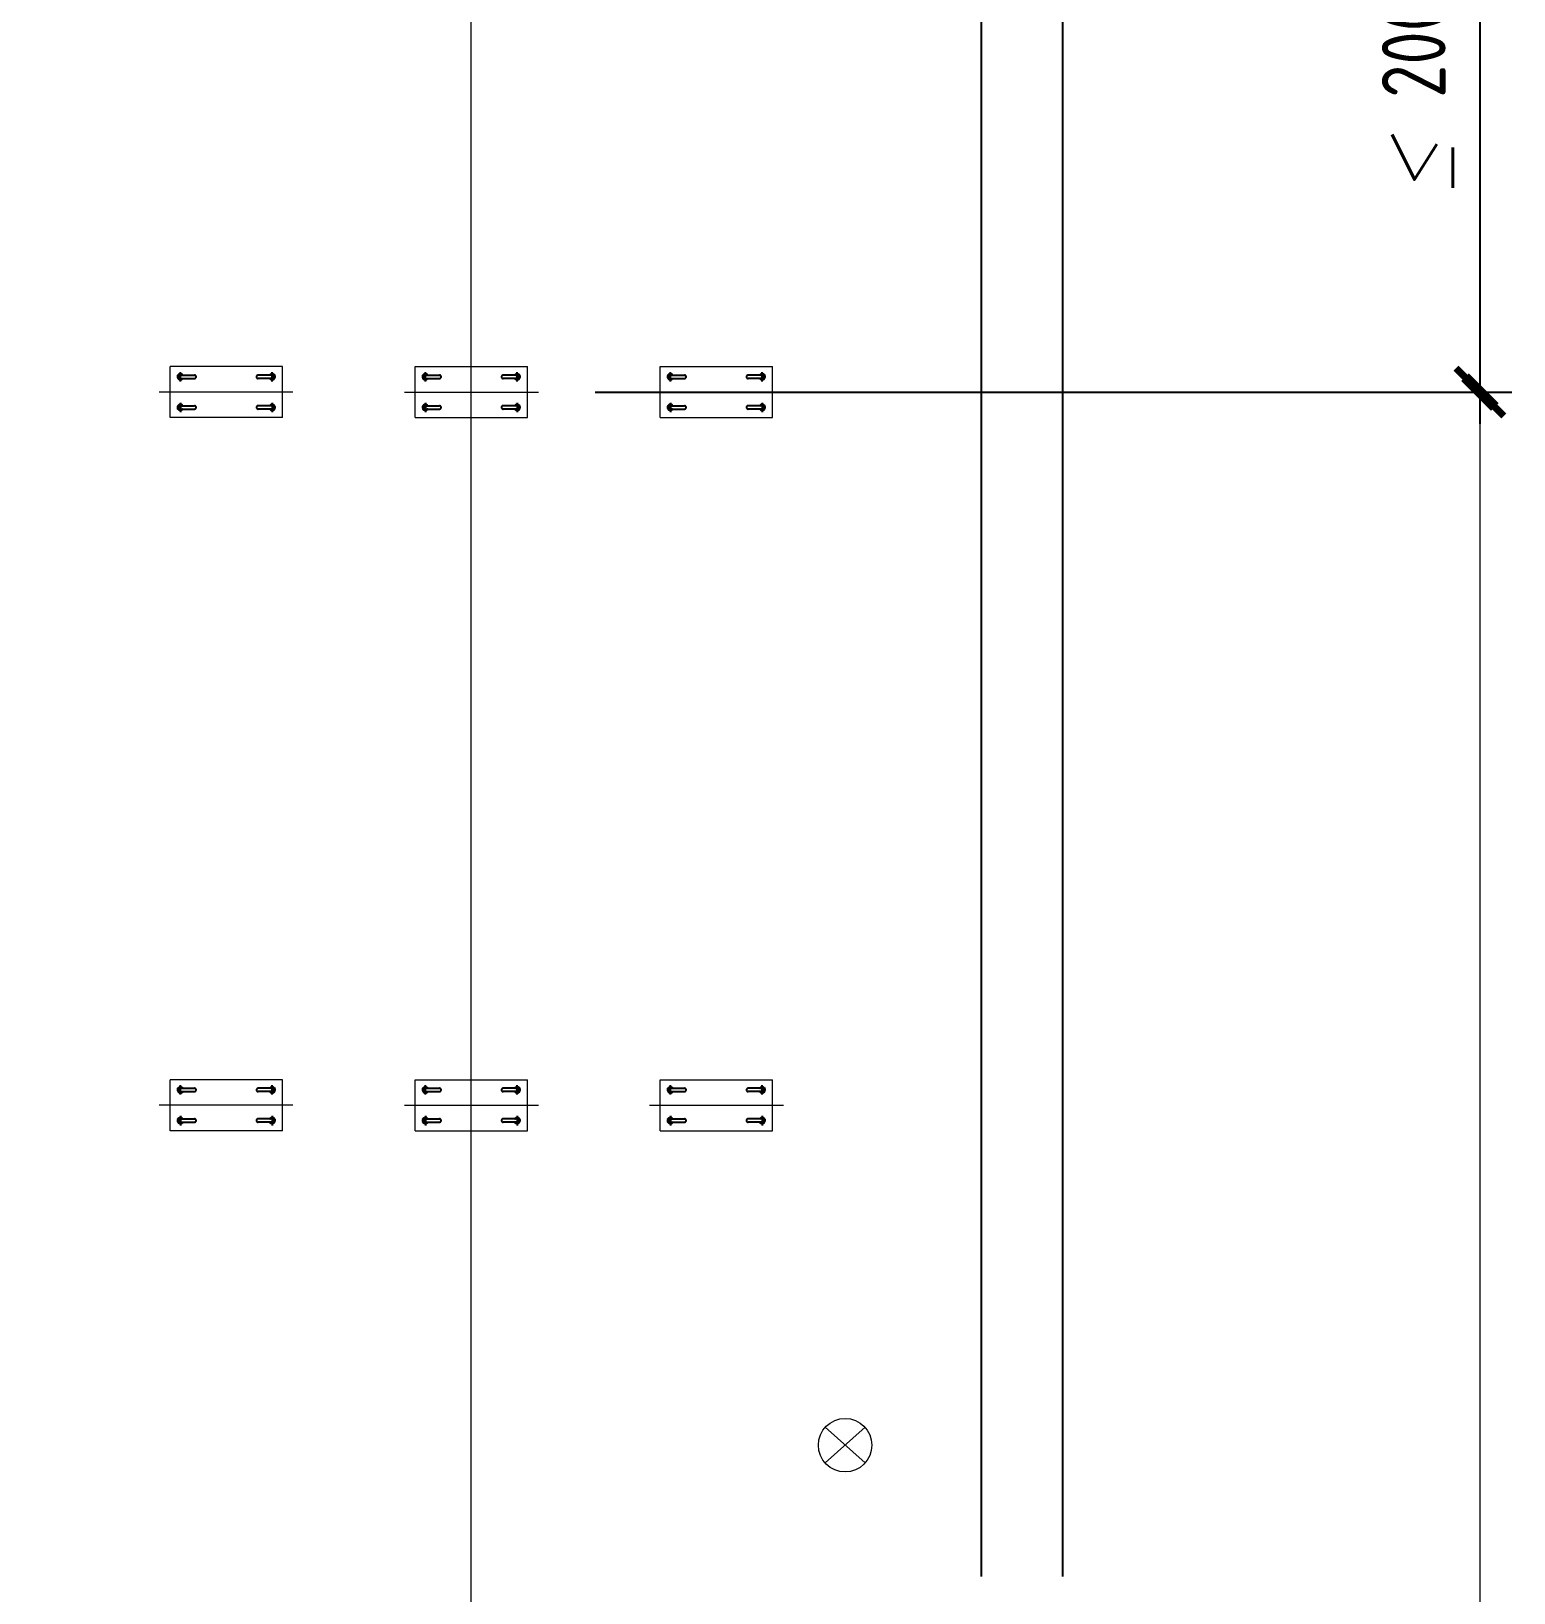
# Model space of a CAD drawing. Extents: x 185540 to 253404, y 138157 to 180211.
# Drawn here: x 199926 to 203416, y 148234 to 151909 of the extents above; entities that cross this region are included whole.
import ezdxf

# ---------------------------------------------------------------- set-up
doc = ezdxf.new("R2010")
doc.units = 0
doc.header["$LTSCALE"] = 1000
doc.header["$MEASUREMENT"] = 0
doc.linetypes.add('ACAD_ISO02W100', pattern=[15, 12, -3])
doc.layers.get('0').update_dxf_attribs({"linetype": 'CONTINUOUS'})
doc.layers.get('DEFPOINTS').update_dxf_attribs({"linetype": 'CONTINUOUS'})
doc.layers.add('2', color=6, linetype='ACAD_ISO02W100')
doc.layers.add('WALL', color=1, linetype='CONTINUOUS')
doc.layers.add('AXIS', color=3, linetype='CONTINUOUS', lineweight=9)
doc.styles.add('DIM_FONT', font='tssdeng.shx', dxfattribs={"width": 0.8, "bigfont": 'tssdchn.shx'})
doc.styles.add('ROMANS', font='romans', dxfattribs={"oblique": 12})
doc.dimstyles.new('DIMN-200', dxfattribs={"dimtxt": 300, "dimasz": 1, "dimexe": 250, "dimexo": 0, "dimgap": 150, "dimtad": 1, "dimdec": 0, "dimdsep": 46, "dimtxsty": 'DIM_FONT', "dimblk": '_DIMX', "dimcen": 2.5, "dimclrd": 256, "dimclre": 256, "dimclrt": 4, "dimadec": 0, "dimazin": 0, "dimtfac": 1, "dimtdec": 0, "dimtix": 1, "dimtmove": 2, "dimatfit": 3, "dimldrblk": '_DIMX', "dimfxl": 0, "dimtolj": 1, "dimtzin": 0, "dimarcsym": 0})

# ---------------------------------------------------------------- blocks, each defined once
blk = doc.blocks.new('_DIMX')
blk.add_line((-150, 0), (150, 0))
at = {"const_width": 50}
blk.add_lwpolyline([(-70, -70), (70, 70)], dxfattribs=at)
blk = doc.blocks.new('*D242')
at = {"linetype": 'ByBlock'}
for p, q in [((220349, 160692.7), (218772, 160692.7)), ((218847, 158293.2), (218847, 160692.2)), ((219004.1, 158292.7), (218772, 158292.7))]:
    blk.add_line(p, q, dxfattribs=at)
at = {"layer": 'DEFPOINTS', "color": 0, "linetype": 'ByBlock'}
for p in [(218847, 160692.7), (220349, 160692.7), (219004.1, 158292.7)]:
    blk.add_point(p, dxfattribs=at)
at = {"linetype": 'ByBlock', "xscale": 0.5, "yscale": 0.5, "zscale": 0.5}
for p, rotation in [((218847, 160692.7), 90), ((218847, 158292.7), 270)]:
    blk.add_blockref('_DIMX', p, dxfattribs=dict(at, rotation=rotation))
at = {"color": 4, "linetype": 'ByBlock', "insert": (218697, 159492.7), "char_height": 150, "attachment_point": 5, "rotation": 90, "style": 'DIM_FONT'}
blk.add_mtext('\\A1;2400', dxfattribs=at)
blk = doc.blocks.new('*D248')
at = {"linetype": 'ByBlock'}
for p, q in [((220349, 158257.7), (220349, 157639.4)), ((219559, 158207.7), (219559, 157639.4)), ((219559.5, 157714.4), (220348.5, 157714.4))]:
    blk.add_line(p, q, dxfattribs=at)
at = {"layer": 'DEFPOINTS', "color": 0, "linetype": 'ByBlock'}
for p in [(220349, 158257.7), (219559, 158207.7), (220349, 157714.4)]:
    blk.add_point(p, dxfattribs=at)
at = {"linetype": 'ByBlock', "xscale": 0.5, "yscale": 0.5, "zscale": 0.5, "rotation": 180}
blk.add_blockref('_DIMX', (219559, 157714.4), dxfattribs=at)
at = {"linetype": 'ByBlock', "xscale": 0.5, "yscale": 0.5, "zscale": 0.5}
blk.add_blockref('_DIMX', (220349, 157714.4), dxfattribs=at)
at = {"color": 4, "linetype": 'ByBlock', "insert": (219954, 157864.4), "char_height": 150, "attachment_point": 5, "style": 'DIM_FONT'}
blk.add_mtext('\\A1;790', dxfattribs=at)
blk = doc.blocks.new('*D239')
at = {"linetype": 'ByBlock'}
for p, q in [((219669.4, 160992.7), (218354.5, 160992.7)), ((218429.5, 158293.2), (218429.5, 160992.2)), ((218790.7, 158292.7), (218354.5, 158292.7))]:
    blk.add_line(p, q, dxfattribs=at)
at = {"layer": 'DEFPOINTS', "color": 0, "linetype": 'ByBlock'}
for p in [(218429.5, 160992.7), (219669.4, 160992.7), (218790.7, 158292.7)]:
    blk.add_point(p, dxfattribs=at)
at = {"linetype": 'ByBlock', "xscale": 0.5, "yscale": 0.5, "zscale": 0.5}
for p, rotation in [((218429.5, 160992.7), 90), ((218429.5, 158292.7), 270)]:
    blk.add_blockref('_DIMX', p, dxfattribs=dict(at, rotation=rotation))
at = {"color": 4, "linetype": 'ByBlock', "insert": (218279.5, 159642.7), "char_height": 150, "attachment_point": 5, "rotation": 90, "style": 'DIM_FONT'}
blk.add_mtext('\\A1;2700', dxfattribs=at)
blk = doc.blocks.new('*D255')
at = {"linetype": 'ByBlock'}
for p, q in [((222949, 160192.7), (224368.8, 160192.7)), ((224293.8, 160193.2), (224293.8, 160193.7)), ((224293.8, 159992.7), (224293.8, 160192.7)), ((222949, 159992.7), (224368.8, 159992.7)), ((224293.8, 159992.2), (224293.8, 159991.7))]:
    blk.add_line(p, q, dxfattribs=at)
at = {"layer": 'DEFPOINTS', "color": 0, "linetype": 'ByBlock'}
for p in [(222949, 160192.7), (224293.8, 160192.7), (222949, 159992.7)]:
    blk.add_point(p, dxfattribs=at)
at = {"linetype": 'ByBlock', "xscale": 0.5, "yscale": 0.5, "zscale": 0.5}
for p, rotation in [((224293.8, 160192.7), 270), ((224293.8, 159992.7), 90)]:
    blk.add_blockref('_DIMX', p, dxfattribs=dict(at, rotation=rotation))
at = {"color": 4, "linetype": 'ByBlock', "insert": (224143.8, 160092.7), "char_height": 150, "attachment_point": 5, "rotation": 90, "style": 'DIM_FONT'}
blk.add_mtext('\\A1;200', dxfattribs=at)
blk = doc.blocks.new('*D249')
at = {"linetype": 'ByBlock'}
for p, q in [((223659, 158257.7), (223659, 157639.4)), ((222749, 158229.6), (222749, 157639.4)), ((222749.5, 157714.4), (223658.5, 157714.4))]:
    blk.add_line(p, q, dxfattribs=at)
at = {"layer": 'DEFPOINTS', "color": 0, "linetype": 'ByBlock'}
for p in [(223659, 158257.7), (222749, 158229.6), (223659, 157714.4)]:
    blk.add_point(p, dxfattribs=at)
at = {"linetype": 'ByBlock', "xscale": 0.5, "yscale": 0.5, "zscale": 0.5, "rotation": 180}
blk.add_blockref('_DIMX', (222749, 157714.4), dxfattribs=at)
at = {"linetype": 'ByBlock', "xscale": 0.5, "yscale": 0.5, "zscale": 0.5}
blk.add_blockref('_DIMX', (223659, 157714.4), dxfattribs=at)
at = {"color": 4, "linetype": 'ByBlock', "insert": (223204, 157864.4), "char_height": 150, "attachment_point": 5, "style": 'DIM_FONT'}
blk.add_mtext('\\A1;910', dxfattribs=at)
blk = doc.blocks.new('*D240')
at = {"linetype": 'ByBlock'}
for p, q in [((222949, 159992.7), (224368.8, 159992.7)), ((224293.8, 159992.2), (224293.8, 158293.2)), ((224206.3, 158292.7), (224368.8, 158292.7))]:
    blk.add_line(p, q, dxfattribs=at)
at = {"layer": 'DEFPOINTS', "color": 0, "linetype": 'ByBlock'}
for p in [(222949, 159992.7), (224206.3, 158292.7), (224293.8, 158292.7)]:
    blk.add_point(p, dxfattribs=at)
at = {"linetype": 'ByBlock', "xscale": 0.5, "yscale": 0.5, "zscale": 0.5}
for p, rotation in [((224293.8, 159992.7), 90), ((224293.8, 158292.7), 270)]:
    blk.add_blockref('_DIMX', p, dxfattribs=dict(at, rotation=rotation))
at = {"color": 4, "linetype": 'ByBlock', "insert": (224143.8, 159142.7), "char_height": 150, "attachment_point": 5, "rotation": 90, "style": 'DIM_FONT'}
blk.add_mtext('\\A1;1700', dxfattribs=at)
blk = doc.blocks.new('*D241')
at = {"linetype": 'ByBlock'}
for p, q in [((222949, 159492.7), (223374.9, 159492.7)), ((223299.9, 159492.2), (223299.9, 158293.2)), ((223050.2, 158292.7), (223374.9, 158292.7))]:
    blk.add_line(p, q, dxfattribs=at)
at = {"layer": 'DEFPOINTS', "color": 0, "linetype": 'ByBlock'}
for p in [(222949, 159492.7), (223050.2, 158292.7), (223299.9, 158292.7)]:
    blk.add_point(p, dxfattribs=at)
at = {"linetype": 'ByBlock', "xscale": 0.5, "yscale": 0.5, "zscale": 0.5}
for p, rotation in [((223299.9, 159492.7), 90), ((223299.9, 158292.7), 270)]:
    blk.add_blockref('_DIMX', p, dxfattribs=dict(at, rotation=rotation))
at = {"color": 4, "linetype": 'ByBlock', "insert": (223149.9, 158892.7), "char_height": 150, "attachment_point": 5, "rotation": 90, "style": 'DIM_FONT'}
blk.add_mtext('\\A1;1200', dxfattribs=at)
blk = doc.blocks.new('*D243')
at = {"linetype": 'ByBlock'}
for p, q in [((222849, 159492.7), (222849, 159239.5)), ((222949, 159492.7), (222949, 159239.5)), ((222848.5, 159314.5), (222848, 159314.5)), ((222949, 159314.5), (222849, 159314.5)), ((222949.5, 159314.5), (222950, 159314.5))]:
    blk.add_line(p, q, dxfattribs=at)
at = {"layer": 'DEFPOINTS', "color": 0, "linetype": 'ByBlock'}
for p in [(222849, 159492.7), (222949, 159492.7), (222849, 159314.5)]:
    blk.add_point(p, dxfattribs=at)
at = {"linetype": 'ByBlock', "xscale": 0.5, "yscale": 0.5, "zscale": 0.5}
blk.add_blockref('_DIMX', (222849, 159314.5), dxfattribs=at)
at = {"linetype": 'ByBlock', "xscale": 0.5, "yscale": 0.5, "zscale": 0.5, "rotation": 180}
blk.add_blockref('_DIMX', (222949, 159314.5), dxfattribs=at)
at = {"color": 4, "linetype": 'ByBlock', "insert": (222899, 159464.5), "char_height": 150, "attachment_point": 5, "style": 'DIM_FONT'}
blk.add_mtext('\\A1;100', dxfattribs=at)
blk = doc.blocks.new('*D247')
at = {"linetype": 'ByBlock'}
for p, q in [((220349, 158257.7), (220349, 157639.4)), ((222749, 158257.7), (222749, 157639.4)), ((220349.5, 157714.4), (222748.5, 157714.4))]:
    blk.add_line(p, q, dxfattribs=at)
at = {"layer": 'DEFPOINTS', "color": 0, "linetype": 'ByBlock'}
for p in [(220349, 158257.7), (222749, 158257.7), (222749, 157714.4)]:
    blk.add_point(p, dxfattribs=at)
at = {"linetype": 'ByBlock', "xscale": 0.5, "yscale": 0.5, "zscale": 0.5, "rotation": 180}
blk.add_blockref('_DIMX', (220349, 157714.4), dxfattribs=at)
at = {"linetype": 'ByBlock', "xscale": 0.5, "yscale": 0.5, "zscale": 0.5}
blk.add_blockref('_DIMX', (222749, 157714.4), dxfattribs=at)
at = {"color": 4, "linetype": 'ByBlock', "insert": (221549, 157864.4), "char_height": 150, "attachment_point": 5, "style": 'DIM_FONT'}
blk.add_mtext('\\A1;2400', dxfattribs=at)
blk = doc.blocks.new('*D244')
at = {"linetype": 'ByBlock'}
for p, q in [((222899, 159492.7), (222899, 158984.7)), ((221549, 159433.2), (221549, 158984.7)), ((222898.5, 159059.7), (221549.5, 159059.7))]:
    blk.add_line(p, q, dxfattribs=at)
at = {"layer": 'DEFPOINTS', "color": 0, "linetype": 'ByBlock'}
for p in [(222899, 159492.7), (221549, 159433.2), (221549, 159059.7)]:
    blk.add_point(p, dxfattribs=at)
at = {"linetype": 'ByBlock', "xscale": 0.5, "yscale": 0.5, "zscale": 0.5, "rotation": 180}
blk.add_blockref('_DIMX', (221549, 159059.7), dxfattribs=at)
at = {"linetype": 'ByBlock', "xscale": 0.5, "yscale": 0.5, "zscale": 0.5}
blk.add_blockref('_DIMX', (222899, 159059.7), dxfattribs=at)
at = {"color": 4, "linetype": 'ByBlock', "insert": (222224, 159209.7), "char_height": 150, "attachment_point": 5, "style": 'DIM_FONT'}
blk.add_mtext('\\A1;1350', dxfattribs=at)
blk = doc.blocks.new('*D256')
at = {"linetype": 'ByBlock'}
for p, q in [((237168.1, 130063.6), (237594, 130063.6)), ((237519, 130064.1), (237519, 130064.6)), ((237519, 130063.6), (237519, 129713.6)), ((237269.3, 129713.6), (237594, 129713.6)), ((237519, 129713.1), (237519, 129712.6))]:
    blk.add_line(p, q, dxfattribs=at)
at = {"layer": 'DEFPOINTS', "color": 0, "linetype": 'ByBlock'}
for p in [(237168.1, 130063.6), (237269.3, 129713.6), (237519, 129713.6)]:
    blk.add_point(p, dxfattribs=at)
at = {"linetype": 'ByBlock', "xscale": 0.5, "yscale": 0.5, "zscale": 0.5}
for p, rotation in [((237519, 130063.6), 270), ((237519, 129713.6), 90)]:
    blk.add_blockref('_DIMX', p, dxfattribs=dict(at, rotation=rotation))
at = {"color": 4, "linetype": 'ByBlock', "insert": (237369, 129888.6), "char_height": 150, "attachment_point": 5, "rotation": 90, "style": 'DIM_FONT'}
blk.add_mtext('\\A1;350', dxfattribs=at)
blk = doc.blocks.new('*D306')
at = {"linetype": 'ByBlock'}
for p, q in [((230811.8, 127274.1), (232969.5, 127274.1)), ((232894.5, 127273.6), (232894.5, 126044.9)), ((230811.8, 126044.4), (232969.5, 126044.4))]:
    blk.add_line(p, q, dxfattribs=at)
at = {"layer": 'DEFPOINTS', "color": 0, "linetype": 'ByBlock'}
for p in [(230811.8, 127274.1), (230811.8, 126044.4), (232894.5, 126044.4)]:
    blk.add_point(p, dxfattribs=at)
at = {"linetype": 'ByBlock', "xscale": 0.5, "yscale": 0.5, "zscale": 0.5}
for p, rotation in [((232894.5, 127274.1), 90), ((232894.5, 126044.4), 270)]:
    blk.add_blockref('_DIMX', p, dxfattribs=dict(at, rotation=rotation))
at = {"color": 4, "linetype": 'ByBlock', "insert": (232738.7, 126893.6), "char_height": 150, "attachment_point": 5, "rotation": 90, "style": 'DIM_FONT'}
blk.add_mtext('\\A1;2000', dxfattribs=at)
blk = doc.blocks.new('_ArchTick')
at = {"color": 0, "linetype": 'ByBlock', "const_width": 0.15}
blk.add_lwpolyline([(-0.5, -0.5), (0.5, 0.5)], dxfattribs=at)

msp = doc.modelspace()

# ---------------------------------------------------------------- hatches: boundary and pattern name
at = {"layer": '2'}
h = msp.add_hatch(dxfattribs=at)
h.set_pattern_fill('ANSI37', color=256, scale=1.6, style=0)
h.set_pattern_definition([(45, (198392.52604, 157837.86442), (-0.141421356, 0.141421356), []), (135, (198392.52604, 157837.86442), (-0.141421356, -0.141421356), [])])
h.paths.add_polyline_path([(200276.8, 151102.5), (200276.8, 151099.4), (200282.6, 151099.4, 0.250628)])
h.paths.add_polyline_path([(200269.9, 151095.6), (200273, 151095.6, -0.414214), (200276.8, 151099.4), (200276.8, 151102.5, 0.414214)])
h.paths.add_polyline_path([(200273, 151095.6), (200269.9, 151095.6, 0.414214), (200276.8, 151088.7), (200276.8, 151091.8, -0.414214)])
h.paths.add_polyline_path([(200276.8, 151091.8), (200276.8, 151088.7, 0.250628), (200282.6, 151091.8)])
h = msp.add_hatch(dxfattribs=at)
h.set_pattern_fill('ANSI37', color=256, scale=1.6, style=0)
h.set_pattern_definition([(135, (202377.08192, 157837.86442), (0.141421356, 0.141421356), []), (45, (202377.08192, 157837.86442), (0.141421356, -0.141421356), [])])
h.paths.add_polyline_path([(200492.8, 151102.5), (200492.8, 151099.4), (200487.1, 151099.4, -0.250628)])
h.paths.add_polyline_path([(200499.7, 151095.6), (200496.6, 151095.6, 0.414214), (200492.8, 151099.4), (200492.8, 151102.5, -0.414214)])
h.paths.add_polyline_path([(200496.6, 151095.6), (200499.7, 151095.6, -0.414214), (200492.8, 151088.7), (200492.8, 151091.8, 0.414214)])
h.paths.add_polyline_path([(200492.8, 151091.8), (200492.8, 151088.7, -0.250628), (200487.1, 151091.8)])
h = msp.add_hatch(dxfattribs=at)
h.set_pattern_fill('ANSI37', color=256, scale=1.6, style=0)
h.set_pattern_definition([(45, (198969.26997, 157837.86442), (-0.141421356, 0.141421356), []), (135, (198969.26997, 157837.86442), (-0.141421356, -0.141421356), [])])
h.paths.add_polyline_path([(200853.5, 151102.5), (200853.5, 151099.4), (200859.3, 151099.4, 0.250628)])
h.paths.add_polyline_path([(200846.6, 151095.6), (200849.7, 151095.6, -0.414214), (200853.5, 151099.4), (200853.5, 151102.5, 0.414214)])
h.paths.add_polyline_path([(200849.7, 151095.6), (200846.6, 151095.6, 0.414214), (200853.5, 151088.7), (200853.5, 151091.8, -0.414214)])
h.paths.add_polyline_path([(200853.5, 151091.8), (200853.5, 151088.7, 0.250628), (200859.3, 151091.8)])
h = msp.add_hatch(dxfattribs=at)
h.set_pattern_fill('ANSI37', color=256, scale=1.6, style=0)
h.set_pattern_definition([(135, (202953.82585, 157837.86442), (0.141421356, 0.141421356), []), (45, (202953.82585, 157837.86442), (0.141421356, -0.141421356), [])])
h.paths.add_polyline_path([(201069.5, 151102.5), (201069.5, 151099.4), (201063.8, 151099.4, -0.250628)])
h.paths.add_polyline_path([(201076.5, 151095.6), (201073.4, 151095.6, 0.414214), (201069.5, 151099.4), (201069.5, 151102.5, -0.414214)])
h.paths.add_polyline_path([(201073.4, 151095.6), (201076.5, 151095.6, -0.414214), (201069.5, 151088.7), (201069.5, 151091.8, 0.414214)])
h.paths.add_polyline_path([(201069.5, 151091.8), (201069.5, 151088.7, -0.250628), (201063.8, 151091.8)])
h = msp.add_hatch(dxfattribs=at)
h.set_pattern_fill('ANSI37', color=256, scale=1.6, style=0)
h.set_pattern_definition([(45, (199546.0139, 157837.86442), (-0.141421356, 0.141421356), []), (135, (199546.0139, 157837.86442), (-0.141421356, -0.141421356), [])])
h.paths.add_polyline_path([(201430.3, 151102.5), (201430.3, 151099.4), (201436, 151099.4, 0.250628)])
h.paths.add_polyline_path([(201423.4, 151095.6), (201426.5, 151095.6, -0.414214), (201430.3, 151099.4), (201430.3, 151102.5, 0.414214)])
h.paths.add_polyline_path([(201426.5, 151095.6), (201423.4, 151095.6, 0.414214), (201430.3, 151088.7), (201430.3, 151091.8, -0.414214)])
h.paths.add_polyline_path([(201430.3, 151091.8), (201430.3, 151088.7, 0.250628), (201436, 151091.8)])
h = msp.add_hatch(dxfattribs=at)
h.set_pattern_fill('ANSI37', color=256, scale=1.6, style=0)
h.set_pattern_definition([(135, (203530.56978, 157837.86442), (0.141421356, 0.141421356), []), (45, (203530.56978, 157837.86442), (0.141421356, -0.141421356), [])])
h.paths.add_polyline_path([(201646.3, 151102.5), (201646.3, 151099.4), (201640.5, 151099.4, -0.250628)])
h.paths.add_polyline_path([(201653.2, 151095.6), (201650.1, 151095.6, 0.414214), (201646.3, 151099.4), (201646.3, 151102.5, -0.414214)])
h.paths.add_polyline_path([(201650.1, 151095.6), (201653.2, 151095.6, -0.414214), (201646.3, 151088.7), (201646.3, 151091.8, 0.414214)])
h.paths.add_polyline_path([(201646.3, 151091.8), (201646.3, 151088.7, -0.250628), (201640.5, 151091.8)])
h = msp.add_hatch(dxfattribs=at)
h.set_pattern_fill('ANSI37', color=256, scale=1.6, style=0)
h.set_pattern_definition([(315, (198392.52604, 144281.31953), (-0.141421356, -0.141421356), []), (225, (198392.52604, 144281.31953), (-0.141421356, 0.141421356), [])])
h.paths.add_polyline_path([(200276.8, 151016.7), (200276.8, 151019.8), (200282.6, 151019.8, -0.250628)])
h.paths.add_polyline_path([(200269.9, 151023.6), (200273, 151023.6, 0.414214), (200276.8, 151019.8), (200276.8, 151016.7, -0.414214)])
h.paths.add_polyline_path([(200273, 151023.6), (200269.9, 151023.6, -0.414214), (200276.8, 151030.5), (200276.8, 151027.4, 0.414214)])
h.paths.add_polyline_path([(200276.8, 151027.4), (200276.8, 151030.5, -0.250628), (200282.6, 151027.4)])
h = msp.add_hatch(dxfattribs=at)
h.set_pattern_fill('ANSI37', color=256, scale=1.6, style=0)
h.set_pattern_definition([(225, (202377.08192, 144281.31953), (0.141421356, -0.141421356), []), (315, (202377.08192, 144281.31953), (0.141421356, 0.141421356), [])])
h.paths.add_polyline_path([(200492.8, 151016.7), (200492.8, 151019.8), (200487.1, 151019.8, 0.250628)])
h.paths.add_polyline_path([(200499.7, 151023.6), (200496.6, 151023.6, -0.414214), (200492.8, 151019.8), (200492.8, 151016.7, 0.414214)])
h.paths.add_polyline_path([(200496.6, 151023.6), (200499.7, 151023.6, 0.414214), (200492.8, 151030.5), (200492.8, 151027.4, -0.414214)])
h.paths.add_polyline_path([(200492.8, 151027.4), (200492.8, 151030.5, 0.250628), (200487.1, 151027.4)])
h = msp.add_hatch(dxfattribs=at)
h.set_pattern_fill('ANSI37', color=256, scale=1.6, style=0)
h.set_pattern_definition([(315, (198969.26997, 144281.31953), (-0.141421356, -0.141421356), []), (225, (198969.26997, 144281.31953), (-0.141421356, 0.141421356), [])])
h.paths.add_polyline_path([(200853.5, 151016.7), (200853.5, 151019.8), (200859.3, 151019.8, -0.250628)])
h.paths.add_polyline_path([(200846.6, 151023.6), (200849.7, 151023.6, 0.414214), (200853.5, 151019.8), (200853.5, 151016.7, -0.414214)])
h.paths.add_polyline_path([(200849.7, 151023.6), (200846.6, 151023.6, -0.414214), (200853.5, 151030.5), (200853.5, 151027.4, 0.414214)])
h.paths.add_polyline_path([(200853.5, 151027.4), (200853.5, 151030.5, -0.250628), (200859.3, 151027.4)])
h = msp.add_hatch(dxfattribs=at)
h.set_pattern_fill('ANSI37', color=256, scale=1.6, style=0)
h.set_pattern_definition([(225, (202953.82585, 144281.31953), (0.141421356, -0.141421356), []), (315, (202953.82585, 144281.31953), (0.141421356, 0.141421356), [])])
h.paths.add_polyline_path([(201069.5, 151016.7), (201069.5, 151019.8), (201063.8, 151019.8, 0.250628)])
h.paths.add_polyline_path([(201076.5, 151023.6), (201073.4, 151023.6, -0.414214), (201069.5, 151019.8), (201069.5, 151016.7, 0.414214)])
h.paths.add_polyline_path([(201073.4, 151023.6), (201076.5, 151023.6, 0.414214), (201069.5, 151030.5), (201069.5, 151027.4, -0.414214)])
h.paths.add_polyline_path([(201069.5, 151027.4), (201069.5, 151030.5, 0.250628), (201063.8, 151027.4)])
h = msp.add_hatch(dxfattribs=at)
h.set_pattern_fill('ANSI37', color=256, scale=1.6, style=0)
h.set_pattern_definition([(315, (199546.0139, 144281.31953), (-0.141421356, -0.141421356), []), (225, (199546.0139, 144281.31953), (-0.141421356, 0.141421356), [])])
h.paths.add_polyline_path([(201430.3, 151016.7), (201430.3, 151019.8), (201436, 151019.8, -0.250628)])
h.paths.add_polyline_path([(201423.4, 151023.6), (201426.5, 151023.6, 0.414214), (201430.3, 151019.8), (201430.3, 151016.7, -0.414214)])
h.paths.add_polyline_path([(201426.5, 151023.6), (201423.4, 151023.6, -0.414214), (201430.3, 151030.5), (201430.3, 151027.4, 0.414214)])
h.paths.add_polyline_path([(201430.3, 151027.4), (201430.3, 151030.5, -0.250628), (201436, 151027.4)])
h = msp.add_hatch(dxfattribs=at)
h.set_pattern_fill('ANSI37', color=256, scale=1.6, style=0)
h.set_pattern_definition([(225, (203530.56978, 144281.31953), (0.141421356, -0.141421356), []), (315, (203530.56978, 144281.31953), (0.141421356, 0.141421356), [])])
h.paths.add_polyline_path([(201646.3, 151016.7), (201646.3, 151019.8), (201640.5, 151019.8, 0.250628)])
h.paths.add_polyline_path([(201653.2, 151023.6), (201650.1, 151023.6, -0.414214), (201646.3, 151019.8), (201646.3, 151016.7, 0.414214)])
h.paths.add_polyline_path([(201650.1, 151023.6), (201653.2, 151023.6, 0.414214), (201646.3, 151030.5), (201646.3, 151027.4, -0.414214)])
h.paths.add_polyline_path([(201646.3, 151027.4), (201646.3, 151030.5, 0.250628), (201640.5, 151027.4)])
h = msp.add_hatch(dxfattribs=at)
h.set_pattern_fill('ANSI37', color=256, scale=1.6, style=0)
h.set_pattern_definition([(45, (198392.52604, 156159.6141), (-0.141421356, 0.141421356), []), (135, (198392.52604, 156159.6141), (-0.141421356, -0.141421356), [])])
h.paths.add_polyline_path([(200276.8, 149424.3), (200276.8, 149421.2), (200282.6, 149421.2, 0.250628)])
h.paths.add_polyline_path([(200269.9, 149417.3), (200273, 149417.3, -0.414214), (200276.8, 149421.2), (200276.8, 149424.3, 0.414214)])
h.paths.add_polyline_path([(200273, 149417.3), (200269.9, 149417.3, 0.414214), (200276.8, 149410.4), (200276.8, 149413.5, -0.414214)])
h.paths.add_polyline_path([(200276.8, 149413.5), (200276.8, 149410.4, 0.250628), (200282.6, 149413.5)])
h = msp.add_hatch(dxfattribs=at)
h.set_pattern_fill('ANSI37', color=256, scale=1.6, style=0)
h.set_pattern_definition([(135, (202377.08192, 156159.6141), (0.141421356, 0.141421356), []), (45, (202377.08192, 156159.6141), (0.141421356, -0.141421356), [])])
h.paths.add_polyline_path([(200492.8, 149424.3), (200492.8, 149421.2), (200487.1, 149421.2, -0.250628)])
h.paths.add_polyline_path([(200499.7, 149417.3), (200496.6, 149417.3, 0.414214), (200492.8, 149421.2), (200492.8, 149424.3, -0.414214)])
h.paths.add_polyline_path([(200496.6, 149417.3), (200499.7, 149417.3, -0.414214), (200492.8, 149410.4), (200492.8, 149413.5, 0.414214)])
h.paths.add_polyline_path([(200492.8, 149413.5), (200492.8, 149410.4, -0.250628), (200487.1, 149413.5)])
h = msp.add_hatch(dxfattribs=at)
h.set_pattern_fill('ANSI37', color=256, scale=1.6, style=0)
h.set_pattern_definition([(45, (198969.26997, 156159.6141), (-0.141421356, 0.141421356), []), (135, (198969.26997, 156159.6141), (-0.141421356, -0.141421356), [])])
h.paths.add_polyline_path([(200853.5, 149424.3), (200853.5, 149421.2), (200859.3, 149421.2, 0.250628)])
h.paths.add_polyline_path([(200846.6, 149417.3), (200849.7, 149417.3, -0.414214), (200853.5, 149421.2), (200853.5, 149424.3, 0.414214)])
h.paths.add_polyline_path([(200849.7, 149417.3), (200846.6, 149417.3, 0.414214), (200853.5, 149410.4), (200853.5, 149413.5, -0.414214)])
h.paths.add_polyline_path([(200853.5, 149413.5), (200853.5, 149410.4, 0.250628), (200859.3, 149413.5)])
h = msp.add_hatch(dxfattribs=at)
h.set_pattern_fill('ANSI37', color=256, scale=1.6, style=0)
h.set_pattern_definition([(135, (202953.82585, 156159.6141), (0.141421356, 0.141421356), []), (45, (202953.82585, 156159.6141), (0.141421356, -0.141421356), [])])
h.paths.add_polyline_path([(201069.5, 149424.3), (201069.5, 149421.2), (201063.8, 149421.2, -0.250628)])
h.paths.add_polyline_path([(201076.5, 149417.3), (201073.4, 149417.3, 0.414214), (201069.5, 149421.2), (201069.5, 149424.3, -0.414214)])
h.paths.add_polyline_path([(201073.4, 149417.3), (201076.5, 149417.3, -0.414214), (201069.5, 149410.4), (201069.5, 149413.5, 0.414214)])
h.paths.add_polyline_path([(201069.5, 149413.5), (201069.5, 149410.4, -0.250628), (201063.8, 149413.5)])
h = msp.add_hatch(dxfattribs=at)
h.set_pattern_fill('ANSI37', color=256, scale=1.6, style=0)
h.set_pattern_definition([(45, (199546.0139, 156159.6141), (-0.141421356, 0.141421356), []), (135, (199546.0139, 156159.6141), (-0.141421356, -0.141421356), [])])
h.paths.add_polyline_path([(201430.3, 149424.3), (201430.3, 149421.2), (201436, 149421.2, 0.250628)])
h.paths.add_polyline_path([(201423.4, 149417.3), (201426.5, 149417.3, -0.414214), (201430.3, 149421.2), (201430.3, 149424.3, 0.414214)])
h.paths.add_polyline_path([(201426.5, 149417.3), (201423.4, 149417.3, 0.414214), (201430.3, 149410.4), (201430.3, 149413.5, -0.414214)])
h.paths.add_polyline_path([(201430.3, 149413.5), (201430.3, 149410.4, 0.250628), (201436, 149413.5)])
h = msp.add_hatch(dxfattribs=at)
h.set_pattern_fill('ANSI37', color=256, scale=1.6, style=0)
h.set_pattern_definition([(135, (203530.56978, 156159.6141), (0.141421356, 0.141421356), []), (45, (203530.56978, 156159.6141), (0.141421356, -0.141421356), [])])
h.paths.add_polyline_path([(201646.3, 149424.3), (201646.3, 149421.2), (201640.5, 149421.2, -0.250628)])
h.paths.add_polyline_path([(201653.2, 149417.3), (201650.1, 149417.3, 0.414214), (201646.3, 149421.2), (201646.3, 149424.3, -0.414214)])
h.paths.add_polyline_path([(201650.1, 149417.3), (201653.2, 149417.3, -0.414214), (201646.3, 149410.4), (201646.3, 149413.5, 0.414214)])
h.paths.add_polyline_path([(201646.3, 149413.5), (201646.3, 149410.4, -0.250628), (201640.5, 149413.5)])
h = msp.add_hatch(dxfattribs=at)
h.set_pattern_fill('ANSI37', color=256, scale=1.6, style=0)
h.set_pattern_definition([(315, (198392.52604, 142603.0692), (-0.141421356, -0.141421356), []), (225, (198392.52604, 142603.0692), (-0.141421356, 0.141421356), [])])
h.paths.add_polyline_path([(200276.8, 149338.4), (200276.8, 149341.5), (200282.6, 149341.5, -0.250628)])
h.paths.add_polyline_path([(200269.9, 149345.3), (200273, 149345.3, 0.414214), (200276.8, 149341.5), (200276.8, 149338.4, -0.414214)])
h.paths.add_polyline_path([(200273, 149345.3), (200269.9, 149345.3, -0.414214), (200276.8, 149352.3), (200276.8, 149349.2, 0.414214)])
h.paths.add_polyline_path([(200276.8, 149349.2), (200276.8, 149352.3, -0.250628), (200282.6, 149349.2)])
h = msp.add_hatch(dxfattribs=at)
h.set_pattern_fill('ANSI37', color=256, scale=1.6, style=0)
h.set_pattern_definition([(225, (202377.08192, 142603.0692), (0.141421356, -0.141421356), []), (315, (202377.08192, 142603.0692), (0.141421356, 0.141421356), [])])
h.paths.add_polyline_path([(200492.8, 149338.4), (200492.8, 149341.5), (200487.1, 149341.5, 0.250628)])
h.paths.add_polyline_path([(200499.7, 149345.3), (200496.6, 149345.3, -0.414214), (200492.8, 149341.5), (200492.8, 149338.4, 0.414214)])
h.paths.add_polyline_path([(200496.6, 149345.3), (200499.7, 149345.3, 0.414214), (200492.8, 149352.3), (200492.8, 149349.2, -0.414214)])
h.paths.add_polyline_path([(200492.8, 149349.2), (200492.8, 149352.3, 0.250628), (200487.1, 149349.2)])
h = msp.add_hatch(dxfattribs=at)
h.set_pattern_fill('ANSI37', color=256, scale=1.6, style=0)
h.set_pattern_definition([(315, (198969.26997, 142603.0692), (-0.141421356, -0.141421356), []), (225, (198969.26997, 142603.0692), (-0.141421356, 0.141421356), [])])
h.paths.add_polyline_path([(200853.5, 149338.4), (200853.5, 149341.5), (200859.3, 149341.5, -0.250628)])
h.paths.add_polyline_path([(200846.6, 149345.3), (200849.7, 149345.3, 0.414214), (200853.5, 149341.5), (200853.5, 149338.4, -0.414214)])
h.paths.add_polyline_path([(200849.7, 149345.3), (200846.6, 149345.3, -0.414214), (200853.5, 149352.3), (200853.5, 149349.2, 0.414214)])
h.paths.add_polyline_path([(200853.5, 149349.2), (200853.5, 149352.3, -0.250628), (200859.3, 149349.2)])
h = msp.add_hatch(dxfattribs=at)
h.set_pattern_fill('ANSI37', color=256, scale=1.6, style=0)
h.set_pattern_definition([(225, (202953.82585, 142603.0692), (0.141421356, -0.141421356), []), (315, (202953.82585, 142603.0692), (0.141421356, 0.141421356), [])])
h.paths.add_polyline_path([(201069.5, 149338.4), (201069.5, 149341.5), (201063.8, 149341.5, 0.250628)])
h.paths.add_polyline_path([(201076.5, 149345.3), (201073.4, 149345.3, -0.414214), (201069.5, 149341.5), (201069.5, 149338.4, 0.414214)])
h.paths.add_polyline_path([(201073.4, 149345.3), (201076.5, 149345.3, 0.414214), (201069.5, 149352.3), (201069.5, 149349.2, -0.414214)])
h.paths.add_polyline_path([(201069.5, 149349.2), (201069.5, 149352.3, 0.250628), (201063.8, 149349.2)])
h = msp.add_hatch(dxfattribs=at)
h.set_pattern_fill('ANSI37', color=256, scale=1.6, style=0)
h.set_pattern_definition([(315, (199546.0139, 142603.0692), (-0.141421356, -0.141421356), []), (225, (199546.0139, 142603.0692), (-0.141421356, 0.141421356), [])])
h.paths.add_polyline_path([(201430.3, 149338.4), (201430.3, 149341.5), (201436, 149341.5, -0.250628)])
h.paths.add_polyline_path([(201423.4, 149345.3), (201426.5, 149345.3, 0.414214), (201430.3, 149341.5), (201430.3, 149338.4, -0.414214)])
h.paths.add_polyline_path([(201426.5, 149345.3), (201423.4, 149345.3, -0.414214), (201430.3, 149352.3), (201430.3, 149349.2, 0.414214)])
h.paths.add_polyline_path([(201430.3, 149349.2), (201430.3, 149352.3, -0.250628), (201436, 149349.2)])
h = msp.add_hatch(dxfattribs=at)
h.set_pattern_fill('ANSI37', color=256, scale=1.6, style=0)
h.set_pattern_definition([(225, (203530.56978, 142603.0692), (0.141421356, -0.141421356), []), (315, (203530.56978, 142603.0692), (0.141421356, 0.141421356), [])])
h.paths.add_polyline_path([(201646.3, 149338.4), (201646.3, 149341.5), (201640.5, 149341.5, 0.250628)])
h.paths.add_polyline_path([(201653.2, 149345.3), (201650.1, 149345.3, -0.414214), (201646.3, 149341.5), (201646.3, 149338.4, 0.414214)])
h.paths.add_polyline_path([(201650.1, 149345.3), (201653.2, 149345.3, 0.414214), (201646.3, 149352.3), (201646.3, 149349.2, -0.414214)])
h.paths.add_polyline_path([(201646.3, 149349.2), (201646.3, 149352.3, 0.250628), (201640.5, 149349.2)])

# ---------------------------------------------------------------- linework, layer by layer
at = {"layer": '2', "ltscale": 0.1}
for p, q in [((200276.8, 151084.6), (200276.8, 151106.9)), ((200492.8, 151084.6), (200492.8, 151106.9)), ((200853.5, 151084.6), (200853.5, 151106.9)), ((201069.5, 151084.6), (201069.5, 151106.9)), ((201430.3, 151084.6), (201430.3, 151106.9)), ((201646.3, 151084.6), (201646.3, 151106.9)), ((200276.8, 151034.6), (200276.8, 151012.2)), ((200492.8, 151034.6), (200492.8, 151012.2)), ((200853.5, 151034.6), (200853.5, 151012.2)), ((201069.5, 151034.6), (201069.5, 151012.2)), ((201430.3, 151034.6), (201430.3, 151012.2)), ((201646.3, 151034.6), (201646.3, 151012.2)), ((200276.8, 149406.3), (200276.8, 149428.7)), ((200492.8, 149406.3), (200492.8, 149428.7)), ((200853.5, 149406.3), (200853.5, 149428.7)), ((201069.5, 149406.3), (201069.5, 149428.7)), ((201430.3, 149406.3), (201430.3, 149428.7)), ((201646.3, 149406.3), (201646.3, 149428.7)), ((200276.8, 149356.4), (200276.8, 149334)), ((200492.8, 149356.4), (200492.8, 149334)), ((200853.5, 149356.4), (200853.5, 149334)), ((201069.5, 149356.4), (201069.5, 149334)), ((201430.3, 149356.4), (201430.3, 149334)), ((201646.3, 149356.4), (201646.3, 149334))]:
    msp.add_line(p, q, dxfattribs=at)
at = {"layer": '2', "ltscale": 0.8}
for p, q in [((200276.8, 151099.4), (200310.1, 151099.4)), ((200276.8, 151091.8), (200310.1, 151091.8)), ((200492.8, 151099.4), (200459.5, 151099.4)), ((200492.8, 151091.8), (200459.5, 151091.8)), ((200853.5, 151099.4), (200886.8, 151099.4)), ((200853.5, 151091.8), (200886.8, 151091.8)), ((201069.5, 151099.4), (201036.3, 151099.4)), ((201069.5, 151091.8), (201036.3, 151091.8)), ((201430.3, 151099.4), (201463.6, 151099.4)), ((201430.3, 151091.8), (201463.6, 151091.8)), ((201646.3, 151099.4), (201613, 151099.4)), ((201646.3, 151091.8), (201613, 151091.8)), ((200276.8, 151027.4), (200310.1, 151027.4)), ((200276.8, 151019.8), (200310.1, 151019.8)), ((200492.8, 151027.4), (200459.5, 151027.4)), ((200492.8, 151019.8), (200459.5, 151019.8)), ((200853.5, 151027.4), (200886.8, 151027.4)), ((200853.5, 151019.8), (200886.8, 151019.8)), ((201069.5, 151027.4), (201036.3, 151027.4)), ((201069.5, 151019.8), (201036.3, 151019.8)), ((201430.3, 151027.4), (201463.6, 151027.4)), ((201430.3, 151019.8), (201463.6, 151019.8)), ((201646.3, 151027.4), (201613, 151027.4)), ((201646.3, 151019.8), (201613, 151019.8)), ((200276.8, 149421.2), (200310.1, 149421.2)), ((200276.8, 149413.5), (200310.1, 149413.5)), ((200492.8, 149421.2), (200459.5, 149421.2)), ((200492.8, 149413.5), (200459.5, 149413.5)), ((200853.5, 149421.2), (200886.8, 149421.2)), ((200853.5, 149413.5), (200886.8, 149413.5)), ((201069.5, 149421.2), (201036.3, 149421.2)), ((201069.5, 149413.5), (201036.3, 149413.5)), ((201430.3, 149421.2), (201463.6, 149421.2)), ((201430.3, 149413.5), (201463.6, 149413.5)), ((201646.3, 149421.2), (201613, 149421.2)), ((201646.3, 149413.5), (201613, 149413.5)), ((200276.8, 149349.2), (200310.1, 149349.2)), ((200492.8, 149349.2), (200459.5, 149349.2)), ((200853.5, 149349.2), (200886.8, 149349.2)), ((201069.5, 149349.2), (201036.3, 149349.2)), ((201430.3, 149349.2), (201463.6, 149349.2)), ((201646.3, 149349.2), (201613, 149349.2)), ((200276.8, 149341.5), (200310.1, 149341.5)), ((200492.8, 149341.5), (200459.5, 149341.5)), ((200853.5, 149341.5), (200886.8, 149341.5)), ((201069.5, 149341.5), (201036.3, 149341.5)), ((201430.3, 149341.5), (201463.6, 149341.5)), ((201646.3, 149341.5), (201613, 149341.5))]:
    msp.add_line(p, q, dxfattribs=at)
at = {"layer": '2'}
for centre, radius, start, end in [((200276.8, 151095.6), 6.92, 33.7196, 326.2804), ((200276.8, 151095.6), 3.84, 90, 270), ((200310.1, 151095.6), 3.84, 270, 90), ((200459.5, 151095.6), 3.84, 90, 270), ((200492.8, 151095.6), 6.92, 213.7196, 146.2804), ((200492.8, 151095.6), 3.84, 270, 90), ((200853.5, 151095.6), 6.92, 33.7196, 326.2804), ((200853.5, 151095.6), 3.84, 90, 270), ((200886.8, 151095.6), 3.84, 270, 90), ((201036.3, 151095.6), 3.84, 90, 270), ((201069.5, 151095.6), 6.92, 213.7196, 146.2804), ((201069.5, 151095.6), 3.84, 270, 90), ((201430.3, 151095.6), 6.92, 33.7196, 326.2804), ((201430.3, 151095.6), 3.84, 90, 270), ((201463.6, 151095.6), 3.84, 270, 90), ((201613, 151095.6), 3.84, 90, 270), ((201646.3, 151095.6), 6.92, 213.7196, 146.2804), ((201646.3, 151095.6), 3.84, 270, 90), ((200276.8, 151023.6), 6.92, 33.7196, 326.2804), ((200276.8, 151023.6), 3.84, 90, 270), ((200310.1, 151023.6), 3.84, 270, 90), ((200459.5, 151023.6), 3.84, 90, 270), ((200492.8, 151023.6), 6.92, 213.7196, 146.2804), ((200492.8, 151023.6), 3.84, 270, 90), ((200853.5, 151023.6), 6.92, 33.7196, 326.2804), ((200853.5, 151023.6), 3.84, 90, 270), ((200886.8, 151023.6), 3.84, 270, 90), ((201036.3, 151023.6), 3.84, 90, 270), ((201069.5, 151023.6), 6.92, 213.7196, 146.2804), ((201069.5, 151023.6), 3.84, 270, 90), ((201430.3, 151023.6), 6.92, 33.7196, 326.2804), ((201430.3, 151023.6), 3.84, 90, 270), ((201463.6, 151023.6), 3.84, 270, 90), ((201613, 151023.6), 3.84, 90, 270), ((201646.3, 151023.6), 6.92, 213.7196, 146.2804), ((201646.3, 151023.6), 3.84, 270, 90), ((200276.8, 149417.3), 6.92, 33.7196, 326.2804), ((200492.8, 149417.3), 6.92, 213.7196, 146.2804), ((200853.5, 149417.3), 6.92, 33.7196, 326.2804), ((201069.5, 149417.3), 6.92, 213.7196, 146.2804), ((201430.3, 149417.3), 6.92, 33.7196, 326.2804), ((201646.3, 149417.3), 6.92, 213.7196, 146.2804), ((200276.8, 149417.3), 3.84, 90, 270), ((200310.1, 149417.3), 3.84, 270, 90), ((200459.5, 149417.3), 3.84, 90, 270), ((200492.8, 149417.3), 3.84, 270, 90), ((200853.5, 149417.3), 3.84, 90, 270), ((200886.8, 149417.3), 3.84, 270, 90), ((201036.3, 149417.3), 3.84, 90, 270), ((201069.5, 149417.3), 3.84, 270, 90), ((201430.3, 149417.3), 3.84, 90, 270), ((201463.6, 149417.3), 3.84, 270, 90), ((201613, 149417.3), 3.84, 90, 270), ((201646.3, 149417.3), 3.84, 270, 90), ((200276.8, 149345.3), 6.92, 33.7196, 326.2804), ((200276.8, 149345.3), 3.84, 90, 270), ((200310.1, 149345.3), 3.84, 270, 90), ((200459.5, 149345.3), 3.84, 90, 270), ((200492.8, 149345.3), 6.92, 213.7196, 146.2804), ((200492.8, 149345.3), 3.84, 270, 90), ((200853.5, 149345.3), 6.92, 33.7196, 326.2804), ((200853.5, 149345.3), 3.84, 90, 270), ((200886.8, 149345.3), 3.84, 270, 90), ((201036.3, 149345.3), 3.84, 90, 270), ((201069.5, 149345.3), 6.92, 213.7196, 146.2804), ((201069.5, 149345.3), 3.84, 270, 90), ((201430.3, 149345.3), 6.92, 33.7196, 326.2804), ((201430.3, 149345.3), 3.84, 90, 270), ((201463.6, 149345.3), 3.84, 270, 90), ((201613, 149345.3), 3.84, 90, 270), ((201646.3, 149345.3), 6.92, 213.7196, 146.2804), ((201646.3, 149345.3), 3.84, 270, 90)]:
    msp.add_arc(centre, radius, start, end, dxfattribs=at)
at = {"layer": 'AXIS'}
for p, q in [((200961.5, 139761), (200961.5, 152750.6)), ((200516.8, 151119.6), (200252.8, 151119.6)), ((200252.8, 150999.6), (200252.8, 151119.6)), ((200516.8, 150999.6), (200516.8, 151119.6)), ((200829.5, 151119.6), (201093.5, 151119.6)), ((200829.5, 150999.6), (200829.5, 151119.6)), ((201093.5, 150999.6), (201093.5, 151119.6)), ((201406.3, 151119.6), (201670.3, 151119.6)), ((201406.3, 150999.6), (201406.3, 151119.6)), ((201670.3, 150999.6), (201670.3, 151119.6)), ((200541.7, 151059.6), (200226.6, 151059.6)), ((200804.6, 151059.6), (201119.7, 151059.6)), ((201253.3, 151059.6), (203392.2, 151059.6)), ((201381.4, 151059.6), (201696.5, 151059.6)), ((203336, 151059.6), (203336, 141381.3)), ((200516.8, 150999.6), (200252.8, 150999.6)), ((200829.5, 150999.6), (201093.5, 150999.6)), ((201406.3, 150999.6), (201670.3, 150999.6)), ((200516.8, 149441.3), (200252.8, 149441.3)), ((200252.8, 149321.3), (200252.8, 149441.3)), ((200516.8, 149321.3), (200516.8, 149441.3)), ((200829.5, 149441.3), (201093.5, 149441.3)), ((200829.5, 149321.3), (200829.5, 149441.3)), ((201093.5, 149321.3), (201093.5, 149441.3)), ((201406.3, 149441.3), (201670.3, 149441.3)), ((201406.3, 149321.3), (201406.3, 149441.3)), ((201670.3, 149321.3), (201670.3, 149441.3)), ((200541.7, 149381.3), (200226.6, 149381.3)), ((200804.6, 149381.3), (201119.7, 149381.3)), ((201381.4, 149381.3), (201696.5, 149381.3)), ((200516.8, 149321.3), (200252.8, 149321.3)), ((200829.5, 149321.3), (201093.5, 149321.3)), ((201406.3, 149321.3), (201670.3, 149321.3)), ((201794.7, 148623.3), (201888.4, 148539.4)), ((201794.7, 148539.4), (201888.4, 148623.3))]:
    msp.add_line(p, q, dxfattribs=at)
msp.add_circle((201841.5, 148581.3), 62.9, dxfattribs=at)
at = {"layer": 'WALL'}
for p, q in [((202353.5, 156609.3), (202353.5, 148272.4)), ((202161.5, 152689.3), (202161.5, 148272.4))]:
    msp.add_line(p, q, dxfattribs=at)

# ---------------------------------------------------------------- block references
at = {"layer": 'AXIS', "xscale": 112.5, "yscale": 112.5, "zscale": 112.5, "rotation": 90}
msp.add_blockref('_ArchTick', (203336, 151059.6), dxfattribs=at)

# ---------------------------------------------------------------- texts
at = {"layer": 'AXIS', "style": 'ROMANS', "oblique": 12}
msp.add_text('≤', height=157.5, rotation=90, dxfattribs=at).set_placement((203271.8, 151513.7))

# ---------------------------------------------------------------- dimensions: what is measured, and where the dimension line sits
at = {"layer": 'AXIS'}
for base, p1, p2, picture, middle, set_off in [((205465.1, 152576.3), (205826.3, 149876.3), (206704.9, 152576.3), '*D239', (194121.6, 151226.3), (-12964.5, -8416.4)), ((205882.5, 152276.3), (206039.7, 149876.3), (207384.5, 152276.3), '*D242', (194539, 151076.3), (-12964.5, -8416.4)), ((211329.4, 151776.3), (209984.5, 151576.3), (209984.5, 151776.3), '*D255', (199985.9, 151676.3), (-12964.5, -8416.4)), ((211329.4, 149876.3), (209984.5, 151576.3), (211241.8, 149876.3), '*D240', (199985.9, 150726.3), (-12964.5, -8416.4)), ((210335.4, 151076.3), (209984.5, 151426.3), (210085.7, 151076.3), '*D256', (198991.9, 151251.3), (-27183.6, 21362.7)), ((210335.4, 149876.3), (209984.5, 151076.3), (210085.7, 149876.3), '*D241', (198991.9, 150476.3), (-12964.5, -8416.4))]:
    dim = msp.add_linear_dim(base=base, p1=p1, p2=p2, angle=90, dimstyle='DIMN-200', override={"dimscale": 0.5, "dimexe": 150, "dimzin": 0, "dimblk1": '_DIMX', "dimblk2": '_DIMX', "dimsah": 1, "dimcen": 200}, dxfattribs=at)
    dim.commit()
    dim.dimension.update_dxf_attribs({"geometry": picture, "text_midpoint": middle, "insert": set_off})
dim = msp.add_linear_dim(base=(203336, 151059.6), p1=(201253.3, 152289.3), p2=(201253.3, 151059.6), angle=90, text='2000', dimstyle='DIMN-200', override={"dimscale": 0.5, "dimexe": 150, "dimzin": 0, "dimblk1": '_DIMX', "dimblk2": '_DIMX', "dimsah": 1, "dimcen": 200}, dxfattribs=at)
dim.commit()
dim.dimension.update_dxf_attribs({"geometry": '*D306', "text_midpoint": (203180.2, 151908.9), "dimtype": 160, "insert": (-29558.5, 25015.2)})
for base, p1, p2, picture, middle in [((209884.5, 150898.1), (209984.5, 151076.3), (209884.5, 151076.3), '*D243', (198741, 151048.1)), ((208584.5, 150643.2), (209934.5, 151076.3), (208584.5, 151016.7), '*D244', (198066, 150793.2)), ((207384.5, 149298), (206594.5, 149791.3), (207384.5, 149841.3), '*D248', (195796, 149448)), ((209784.5, 149298), (207384.5, 149841.3), (209784.5, 149841.3), '*D247', (197391, 149448)), ((210694.5, 149298), (209784.5, 149813.2), (210694.5, 149841.3), '*D249', (199046, 149448))]:
    dim = msp.add_linear_dim(base=base, p1=p1, p2=p2, dimstyle='DIMN-200', override={"dimscale": 0.5, "dimexe": 150, "dimzin": 0, "dimblk1": '_DIMX', "dimblk2": '_DIMX', "dimsah": 1, "dimcen": 200}, dxfattribs=at)
    dim.commit()
    dim.dimension.update_dxf_attribs({"geometry": picture, "text_midpoint": middle, "insert": (-12964.5, -8416.4)})

doc.saveas('drawing.dxf')
